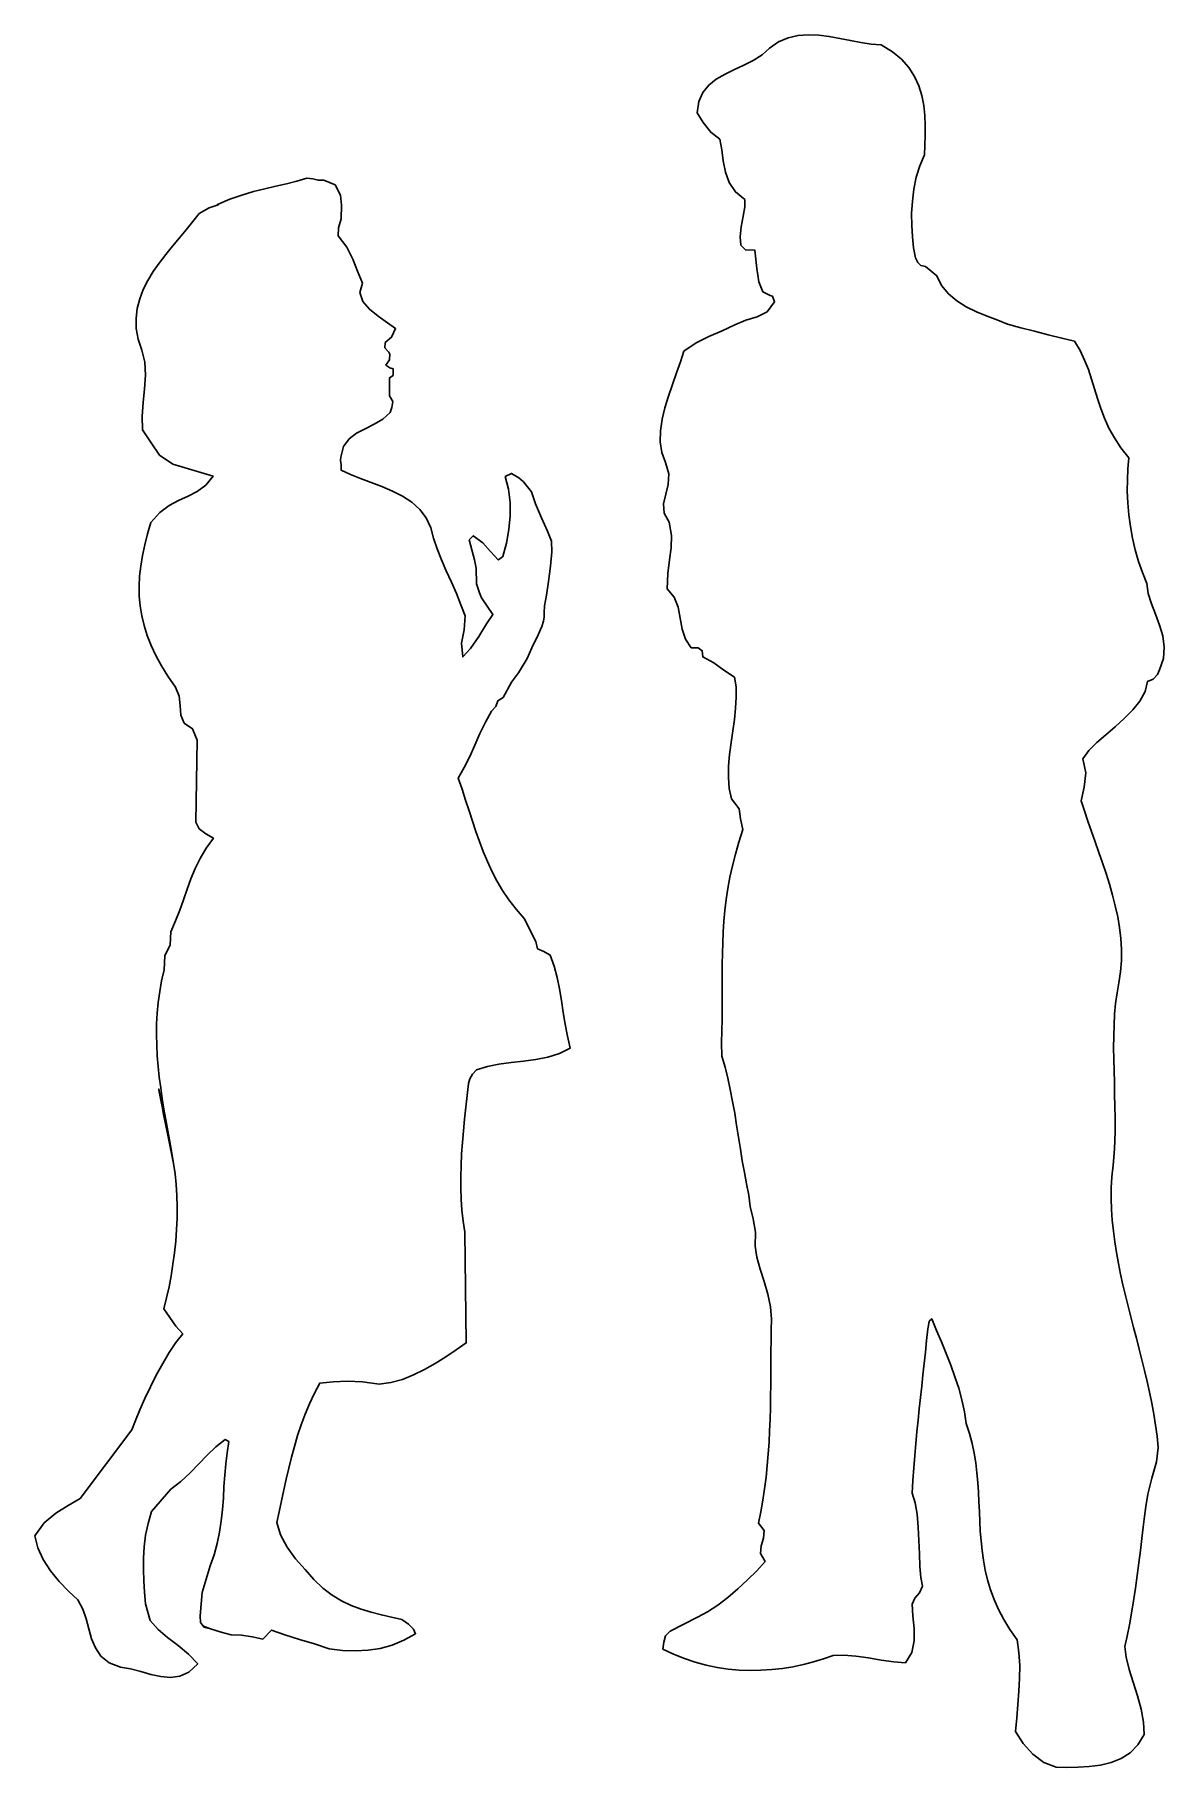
# Model space of a CAD drawing. Extents: x 870 to 990, y -13 to 172.
import ezdxf

# ---------------------------------------------------------------- set-up
doc = ezdxf.new("R2010")
doc.units = 0
doc.header["$MEASUREMENT"] = 0
doc.layers.add('LAYER_1', color=7, linetype='CONTINUOUS')

msp = doc.modelspace()

# ---------------------------------------------------------------- linework, layer by layer
at = {"layer": 'LAYER_1', "linetype": 'CONTINUOUS'}
for points in [[(939, 137.98), (938.64, 136.85), (938.22, 135.66), (937.78, 134.44), (937.35, 133.19), (936.97, 131.94), (936.68, 130.7), (936.51, 129.47), (936.49, 128.29), (936.66, 127.16), (937.06, 126.09), (937.41, 124.87), (937.34, 123.74), (937.07, 122.68), (936.84, 121.66), (936.89, 120.68), (937.45, 119.7), (937.68, 118.28), (937.64, 116.97), (937.47, 115.66), (937.28, 114.22), (937.22, 112.56), (937.98, 111.68), (938.4, 110.61), (938.63, 109.44), (938.84, 108.26), (939.18, 107.17), (939.8, 106.26), (940.55, 106.26), (940.97, 105.95), (941.03, 105.29), (942.21, 104.65), (943.27, 103.87), (944.42, 103.12), (944.59, 102.09), (944.62, 100.99), (944.55, 99.82), (944.42, 98.61), (944.24, 97.37), (944.06, 96.12), (943.9, 94.86), (943.8, 93.61), (943.77, 92.39), (943.87, 91.22), (944.1, 90.1), (944.91, 89.03), (945.07, 87.98), (945.33, 86.81), (944.89, 85.48), (944.52, 84.2), (944.2, 82.94), (943.93, 81.72), (943.71, 80.51), (943.53, 79.33), (943.4, 78.16), (943.29, 77.01), (943.22, 75.86), (943.17, 74.72), (943.13, 73.58), (943.12, 72.44), (943.11, 71.28), (943.11, 70.12), (943.11, 68.94), (943.11, 67.75), (943.1, 66.52), (943.08, 65.28), (943.03, 64), (943.03, 64), (943.07, 62.58), (943.41, 61.42), (943.71, 60.22), (943.98, 59), (944.22, 57.75), (944.45, 56.48), (944.65, 55.21), (944.86, 53.93), (945.06, 52.65), (945.26, 51.39), (945.48, 50.14), (945.71, 48.91), (945.97, 47.71), (946.11, 46.51), (946.42, 45.19), (946.68, 43.77), (946.65, 42.25), (946.82, 41.08), (947.17, 39.81), (947.59, 38.48), (948, 37.12), (948.29, 35.76), (948.37, 34.44), (948.35, 33.31), (948.34, 32.16), (948.33, 30.99), (948.32, 29.81), (948.32, 28.62), (948.31, 27.42), (948.29, 26.2), (948.27, 24.98), (948.23, 23.75), (948.18, 22.51), (948.12, 21.28), (948.03, 20.03), (947.93, 18.79), (947.8, 17.55), (947.65, 16.31), (947.47, 15.08), (947.25, 13.85), (947.01, 12.63), (947.59, 11.83), (947.54, 11.02), (947.27, 10.2), (947.19, 9.37), (947.69, 8.53), (946.8, 7.54), (945.83, 6.56), (944.8, 5.59), (943.73, 4.68), (942.64, 3.86), (941.55, 3.15), (940.48, 2.58), (937.54, 1.09), (937.05, 0.58), (936.87, -0.11), (936.77, -0.84), (937.91, -1.39), (939.07, -1.86), (940.23, -2.24), (941.4, -2.56), (942.58, -2.8), (943.75, -2.97), (944.93, -3.08), (946.1, -3.12), (947.26, -3.1), (948.41, -3.03), (949.55, -2.9), (950.68, -2.72), (951.79, -2.48), (952.88, -2.21), (953.95, -1.88), (954.99, -1.52), (956.12, -1.49), (957.39, -1.59), (958.75, -1.79), (960.13, -2.01), (961.47, -2.2), (962.71, -2.3), (963.39, -1.21), (963.64, 0.04), (963.63, 1.37), (963.5, 2.71), (963.42, 3.97), (963.7, 4.61), (964.23, 5.17), (964.55, 5.88), (964.37, 6.83), (964.26, 8.01), (964.2, 9.35), (964.14, 10.78), (964.07, 12.21), (963.95, 13.58), (963.74, 14.81), (963.42, 15.83), (963.51, 17.21), (963.61, 18.55), (963.71, 19.86), (963.82, 21.14), (963.94, 22.4), (964.06, 23.64), (964.19, 24.87), (964.32, 26.08), (964.45, 27.29), (964.58, 28.5), (964.71, 29.71), (964.84, 30.93), (964.97, 32.16), (965.1, 33.4), (965.1, 33.4), (965.17, 33.79), (965.26, 34.22), (965.52, 34.5), (966.04, 33.25), (966.56, 32.01), (967.07, 30.78), (967.56, 29.54), (968.01, 28.3), (968.41, 27.06), (968.75, 25.81), (969.02, 24.55), (969.2, 23.29), (969.56, 22.23), (969.84, 21.17), (970.06, 20.12), (970.23, 19.07), (970.36, 18.02), (970.45, 16.98), (970.52, 15.94), (970.57, 14.9), (970.62, 13.86), (970.66, 12.82), (970.72, 11.78), (970.8, 10.74), (970.91, 9.7), (971.05, 8.66), (971.24, 7.61), (971.49, 6.57), (971.8, 5.51), (972.19, 4.45), (972.66, 3.39), (973.22, 2.32), (973.89, 1.24), (974.66, 0.16), (974.85, -1.22), (974.93, -2.59), (974.92, -3.97), (974.84, -5.35), (974.73, -6.76), (974.61, -8.19), (974.5, -9.66), (975.31, -10.95), (976.33, -12.09), (977.51, -12.97), (978.83, -13.48), (979.98, -13.49), (981.18, -13.47), (982.38, -13.4), (983.57, -13.25), (984.71, -12.97), (985.78, -12.54), (986.74, -11.92), (987.57, -11.08), (988.23, -9.99), (988.19, -8.66), (987.93, -7.26), (987.53, -5.82), (987.08, -4.39), (986.64, -3.01), (986.31, -1.71), (986.17, -0.55), (986.43, 0.56), (986.68, 1.76), (986.9, 3.02), (987.12, 4.34), (987.32, 5.68), (987.5, 7.03), (987.68, 8.38), (987.84, 9.71), (988, 10.99), (988.14, 12.21), (988.29, 13.36), (988.43, 14.41), (988.65, 15.73), (989.07, 17.46), (989.55, 19.18), (989.75, 20.74), (989.62, 21.93), (989.46, 23.11), (989.27, 24.29), (989.05, 25.46), (988.81, 26.63), (988.55, 27.79), (988.28, 28.95), (988, 30.11), (987.71, 31.26), (987.41, 32.41), (987.11, 33.55), (986.82, 34.7), (986.53, 35.84), (986.25, 36.99), (985.98, 38.13), (985.73, 39.28), (985.5, 40.42), (985.29, 41.57), (985.11, 42.72), (984.96, 43.87), (984.84, 45.03), (984.76, 46.18), (984.72, 47.35), (984.72, 48.51), (984.78, 49.69), (984.78, 49.69), (984.93, 50.91), (985.03, 52.16), (985.1, 53.41), (985.13, 54.68), (985.14, 55.95), (985.12, 57.22), (985.09, 58.49), (985.06, 59.75), (985.03, 61.01), (985, 62.26), (984.98, 63.49), (984.99, 64.71), (985.02, 65.91), (985.09, 67.08), (985.19, 68.23), (985.35, 69.34), (985.55, 70.43), (985.73, 71.62), (985.82, 72.8), (985.82, 73.98), (985.75, 75.16), (985.61, 76.34), (985.42, 77.5), (985.16, 78.67), (984.87, 79.82), (984.54, 80.97), (984.18, 82.12), (983.8, 83.25), (983.4, 84.38), (983, 85.5), (982.61, 86.62), (982.22, 87.72), (981.85, 88.82), (981.51, 89.91), (981.83, 91.37), (982.01, 92.89), (981.67, 94.4), (982.34, 95.27), (983.18, 96.12), (984.14, 96.97), (985.13, 97.82), (986.12, 98.7), (987.02, 99.61), (987.78, 100.56), (988.34, 101.58), (988.62, 102.67), (989.2, 102.92), (989.67, 103.41), (989.88, 103.9), (990.32, 105.13), (990.4, 106.34), (990.23, 107.53), (989.88, 108.7), (989.45, 109.85), (989.02, 110.97), (988.68, 112.07), (988.52, 113.14), (988.05, 114.3), (987.64, 115.5), (987.29, 116.73), (987.01, 117.98), (986.78, 119.24), (986.61, 120.5), (986.5, 121.76), (986.44, 123), (986.45, 124.22), (986.5, 125.42), (986.62, 126.58), (985.76, 127.64), (985.06, 128.71), (984.48, 129.77), (984.01, 130.82), (983.62, 131.87), (983.27, 132.92), (982.95, 133.96), (982.63, 135), (982.28, 136.02), (981.88, 137.04), (981.39, 138.05), (980.8, 139.05), (979.44, 139.39), (977.99, 139.75), (976.51, 140.12), (975.04, 140.5), (973.63, 140.89), (972.58, 141.29), (971.46, 141.72), (970.32, 142.2), (969.22, 142.75), (968.19, 143.39), (967.3, 144.14), (966.57, 145.03), (966.07, 146.06), (964.87, 147.03), (964.37, 147.16), (964.02, 147.49), (963.78, 147.96), (963.59, 149.04), (963.46, 150.21), (963.38, 151.44), (963.37, 152.72), (963.45, 154.02), (963.61, 155.31), (963.87, 156.59), (964.25, 157.82), (964.75, 158.98), (964.79, 160), (964.82, 161.06), (964.83, 162.13), (964.78, 163.21), (964.67, 164.28), (964.46, 165.35), (964.14, 166.38), (963.68, 167.38), (963.08, 168.32), (962.3, 169.21), (961.32, 170.02), (960.13, 170.74), (959.04, 170.82), (957.94, 170.99), (956.82, 171.21), (955.69, 171.44), (954.55, 171.64), (953.43, 171.79), (952.32, 171.84), (951.23, 171.77), (950.17, 171.52), (949.15, 171.07), (948.17, 170.39), (947.37, 169.68), (946.44, 169.09), (945.44, 168.59), (944.42, 168.12), (943.41, 167.63), (942.48, 167.09), (941.67, 166.45), (941.03, 165.66), (940.61, 164.69), (940.45, 163.47), (941.06, 162.45), (941.89, 161.4), (942.87, 160.66), (943.06, 159.53), (943.23, 158.34), (943.47, 157.15), (943.87, 156.03), (944.53, 155.02), (945.52, 154.2), (945.54, 153.44), (945.37, 152.42), (945.15, 151.29), (945.02, 150.22), (945.12, 149.34), (945.59, 148.82), (946.59, 148.8), (946.8, 146.82), (947.03, 145.4), (947.46, 144.35), (948.23, 143.95), (948.49, 143.86), (948.72, 143.25), (947.93, 142.21), (946.85, 141.67), (945.65, 141.31), (944.46, 140.79), (943.1, 140.18), (941.69, 139.55), (940.32, 138.89), (939, 137.98)], [(907.53, 137.08), (907.14, 136.5), (907.56, 136.2), (907.93, 136.1), (907.92, 135.4), (907.53, 135.14), (907.53, 133.2), (907.89, 132.6), (907.79, 131.98), (907.59, 131.42), (906.81, 130.71), (905.89, 130.17), (904.92, 129.7), (904, 129.21), (903.2, 128.6), (902.62, 127.79), (902.33, 126.67), (902.28, 126.29), (902.36, 125.85), (902.36, 125.25), (903.35, 124.79), (904.43, 124.37), (905.56, 123.95), (906.71, 123.51), (907.85, 123.03), (908.93, 122.48), (909.91, 121.83), (910.77, 121.07), (911.46, 120.16), (911.95, 119.08), (912.23, 117.99), (912.61, 116.85), (913.08, 115.68), (913.6, 114.49), (914.14, 113.28), (914.68, 112.07), (915.17, 110.87), (915.61, 109.68), (915.52, 108.17), (915.24, 106.75), (915.35, 105.29), (916.18, 106.18), (917.07, 107.48), (917.9, 108.83), (918.58, 109.84), (917.35, 111.59), (917.16, 112.14), (916.96, 112.66), (916.83, 113.1), (916.8, 114.78), (916.6, 115.67), (916.34, 116.74), (916.06, 117.82), (916.17, 117.97), (916.34, 118.08), (916.48, 118.24), (917.51, 117.49), (918.34, 116.56), (919.16, 115.66), (919.31, 115.78), (919.47, 115.87), (919.64, 116.01), (920.03, 117.45), (920.3, 118.91), (920.44, 120.37), (920.43, 121.81), (920.26, 123.22), (919.9, 124.57), (920.58, 124.92), (921.36, 124.45), (921.84, 124.02), (922.71, 122.96), (923.14, 121.66), (923.79, 120.15), (924.43, 118.72), (924.85, 117.66), (924.88, 116.53), (924.73, 114.99), (924.53, 113.37), (924.3, 111.88), (924.12, 110.75), (924.07, 110.04), (924.06, 109.56), (924, 109.12), (923.82, 108.55), (923.43, 107.66), (922.75, 106.26), (922.26, 105.12), (921.31, 103.58), (920.58, 102.57), (919.68, 100.96), (919.11, 100.59), (918.89, 100), (918.42, 99.5), (917.78, 98.31), (917.2, 97.08), (916.65, 95.86), (916.1, 94.64), (915.51, 93.46), (914.86, 92.33), (915.28, 91.15), (915.67, 89.98), (916.04, 88.84), (916.4, 87.72), (916.77, 86.62), (917.15, 85.54), (917.55, 84.47), (917.99, 83.41), (918.47, 82.37), (919.01, 81.34), (919.62, 80.32), (920.3, 79.31), (921.07, 78.31), (921.94, 77.31), (923.17, 74.85), (923.37, 74.07), (924.03, 73.78), (924.72, 73.37), (925.13, 72.2), (925.45, 71), (925.71, 69.77), (925.92, 68.53), (926.11, 67.27), (926.31, 66), (926.55, 64.72), (926.85, 63.45), (925.69, 62.88), (924.45, 62.49), (923.16, 62.23), (921.84, 62.05), (920.52, 61.91), (919.23, 61.74), (917.99, 61.49), (916.83, 61.12), (916.39, 60.66), (916.12, 60.15), (915.99, 59.67), (915.84, 58.39), (915.69, 57.12), (915.55, 55.86), (915.43, 54.61), (915.32, 53.36), (915.23, 52.13), (915.18, 50.9), (915.15, 49.69), (915.15, 48.48), (915.19, 47.29), (915.27, 46.11), (915.4, 44.93), (915.57, 43.77), (915.73, 31.92), (914.65, 31.17), (913.54, 30.43), (912.41, 29.72), (911.26, 29.06), (910.09, 28.48), (908.9, 28.01), (907.68, 27.67), (906.43, 27.49), (904.65, 27.75), (903.02, 27.82), (901.5, 27.76), (900.07, 27.62), (899.49, 26.52), (898.97, 25.41), (898.5, 24.28), (898.08, 23.15), (897.7, 22), (897.35, 20.84), (897.03, 19.68), (896.74, 18.52), (896.47, 17.35), (896.21, 16.18), (895.96, 15.02), (895.72, 13.85), (895.48, 12.69), (895.88, 11.38), (896.57, 10.07), (897.47, 8.81), (898.51, 7.69), (899.44, 6.59), (900.4, 5.68), (901.39, 4.93), (902.4, 4.32), (903.44, 3.83), (904.5, 3.43), (905.57, 3.1), (906.65, 2.82), (907.75, 2.57), (908.85, 2.32), (909.55, 1.82), (910.1, 1.3), (910.31, 0.8), (909.07, 0.11), (907.82, -0.41), (906.54, -0.77), (905.24, -0.97), (903.89, -1.04), (902.51, -0.98), (901.07, -0.81), (899.5, -0.29), (897.88, 0.2), (896.31, 0.68), (894.9, 1.19), (893.99, 0.23), (892.86, 0.46), (891.7, 0.64), (890.6, 0.68), (889.53, 0.98), (888.37, 1.32), (887.68, 1.51), (887.62, 1.6), (888.37, 1.32), (887.64, 1.57), (887.29, 2.01), (887.27, 2.71), (887.47, 5.2), (888.34, 8.07), (888.77, 9.26), (889.1, 10.46), (889.35, 11.67), (889.53, 12.88), (889.65, 14.1), (889.75, 15.32), (889.82, 16.54), (889.91, 17.76), (890.01, 18.96), (890.15, 20.16), (890.34, 21.35), (890.34, 21.35), (889.95, 21.58), (888.94, 20.79), (888.01, 19.9), (887.11, 18.95), (886.19, 18), (885.22, 17.1), (884.14, 16.28), (882.07, 13.89), (881.7, 12.6), (881.44, 11.34), (881.29, 10.1), (881.21, 8.88), (881.21, 7.67), (881.25, 6.46), (881.33, 5.24), (881.42, 4), (881.94, 2.23), (882.77, 1.27), (883.79, 0.4), (884.91, -0.46), (886.01, -1.38), (887.01, -2.43), (886.07, -3.29), (885.09, -3.74), (884.08, -3.88), (883.05, -3.78), (881.99, -3.54), (880.92, -3.23), (879.83, -2.95), (878.74, -2.78), (877.52, -2.3), (876.66, -1.59), (876.07, -0.72), (875.66, 0.26), (875.36, 1.32), (875.07, 2.4), (874.71, 3.45), (874.19, 4.42), (873.17, 5.35), (872.18, 6.4), (871.26, 7.54), (870.48, 8.76), (869.89, 10.01), (869.57, 11.27), (870.6, 12.67), (871.82, 13.7), (873.14, 14.51), (874.45, 15.28), (879.97, 22.61), (880.36, 23.62), (880.82, 24.74), (881.36, 25.95), (881.95, 27.2), (882.58, 28.46), (883.26, 29.7), (883.96, 30.87), (884.68, 31.94), (885.4, 32.89), (884.66, 33.69), (884.01, 34.63), (883.39, 35.57), (883.68, 36.72), (883.94, 37.9), (884.17, 39.1), (884.36, 40.33), (884.53, 41.56), (884.66, 42.8), (884.75, 44.04), (884.81, 45.27), (884.82, 46.49), (884.79, 47.69), (884.72, 48.86), (884.6, 50), (884.43, 51.11), (884.27, 51.99), (884.12, 52.85), (883.96, 53.7), (883.8, 54.51), (883.65, 55.29), (883.51, 56.02), (883.38, 56.69), (883.25, 57.3), (883.14, 57.83), (883.04, 58.28), (882.96, 58.64), (882.9, 58.9), (882.86, 59.05), (882.85, 59.08), (882.86, 58.99), (882.89, 58.77), (882.96, 58.4), (883.06, 57.88), (883.19, 57.2), (883.36, 56.35), (883.56, 55.33), (883.81, 54.12), (884.1, 52.71), (884.43, 51.11), (884.43, 51.11), (884.22, 52.28), (884.01, 53.45), (883.8, 54.61), (883.59, 55.77), (883.4, 56.92), (883.21, 58.06), (883.05, 59.21), (882.9, 60.35), (882.78, 61.49), (882.68, 62.62), (882.62, 63.76), (882.6, 64.9), (882.61, 66.05), (882.67, 67.19), (882.78, 68.34), (882.94, 69.49), (883.15, 70.65), (883.43, 71.82), (883.49, 73.31), (884.05, 74.5), (884.14, 75.89), (884.64, 77.04), (885.08, 78.19), (885.48, 79.32), (885.88, 80.44), (886.29, 81.54), (886.74, 82.64), (887.28, 83.74), (887.92, 84.82), (888.69, 85.9), (887.88, 86.36), (887.17, 86.9), (886.79, 87.61), (886.95, 96.4), (886.46, 97.6), (885.55, 98.21), (885.2, 99.06), (885.12, 100.05), (885.03, 101.08), (884.62, 102.06), (883.83, 103.21), (883.14, 104.34), (882.54, 105.44), (882.03, 106.52), (881.61, 107.59), (881.28, 108.64), (881.03, 109.69), (880.85, 110.74), (880.76, 111.79), (880.74, 112.85), (880.79, 113.92), (880.91, 115.01), (881.09, 116.13), (881.34, 117.27), (881.64, 118.45), (882.01, 119.66), (882.95, 120.73), (883.94, 121.48), (884.97, 122.02), (885.98, 122.48), (886.96, 122.99), (887.86, 123.65), (888.66, 124.61), (884.33, 125.9), (882.92, 126.88), (881.95, 128.28), (881.1, 129.58), (881.07, 131.02), (881.18, 132.49), (881.33, 133.97), (881.43, 135.42), (881.36, 136.81), (881.04, 138.11), (880.64, 139.28), (880.44, 140.42), (880.41, 141.51), (880.54, 142.57), (880.8, 143.59), (881.19, 144.59), (881.68, 145.56), (882.26, 146.5), (882.9, 147.42), (883.59, 148.33), (884.32, 149.23), (885.06, 150.11), (885.79, 150.98), (886.5, 151.85), (887.17, 152.71), (888.22, 153.31), (889.21, 153.63), (889.11, 153.68), (890.44, 154.24), (891.73, 154.69), (892.98, 155.06), (894.2, 155.37), (895.37, 155.64), (896.51, 155.9), (897.61, 156.18), (898.68, 156.49), (899.32, 156.43), (899.89, 156.27), (900.49, 156.27), (901.7, 155.79), (902.27, 154.69), (902.39, 153.59), (902.34, 152.13), (902.06, 151.2), (902.04, 150.32), (902.96, 149.1), (903.61, 147.82), (904.11, 146.53), (904.62, 145.28), (904.35, 144.25), (904.67, 143.32), (905.38, 142.48), (906.32, 141.72), (907.31, 141.03), (908.17, 140.4), (907.75, 139.47), (907.06, 138.9), (907.04, 138.34), (907.33, 137.98), (907.44, 137.88), (907.52, 137.75), (907.56, 137.69), (907.53, 137.08)]]:
    msp.add_lwpolyline(points, dxfattribs=at)

doc.saveas('drawing.dxf')
